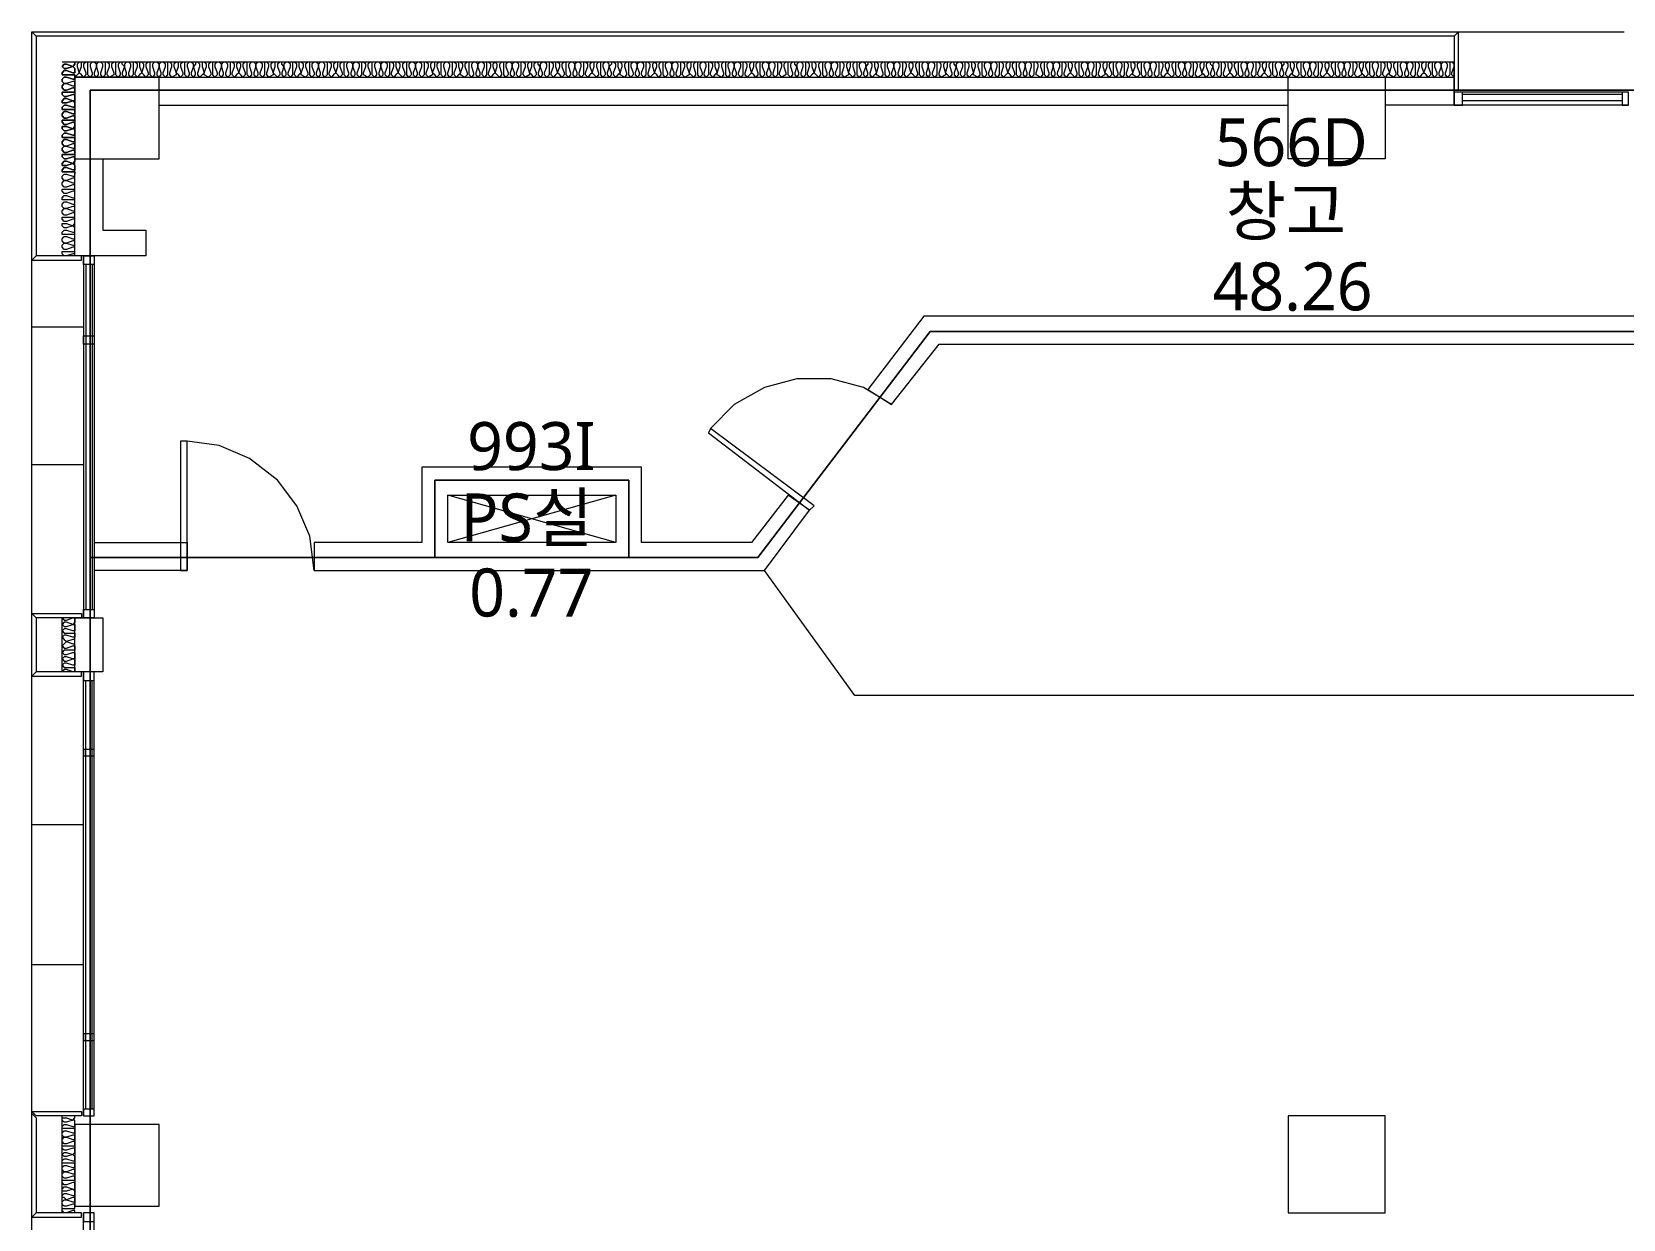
# Model space of a CAD drawing. Header units: millimetres. Extents: x -4048 to 127016, y -1911 to 106724.
# Drawn here: x 62027 to 73513, y 79595 to 88164 of the extents above; entities that cross this region are included whole.
import ezdxf

# ---------------------------------------------------------------- set-up
doc = ezdxf.new("R2010")
doc.units = ezdxf.units.MM
doc.layers.add('PDF_문자', color=7, linetype='Continuous')
doc.layers.add('PDF_형상', color=7, linetype='Continuous')
doc.styles.add('PDF 맑은 고딕', font='malgun.ttf')

msp = doc.modelspace()

# ---------------------------------------------------------------- linework, layer by layer
at = {"layer": 'PDF_형상', "lineweight": 5}
for points in [[(62058, 86547), (62027, 86516), (62385, 86516), (62385, 86547), (62058, 86547), (62027, 86516), (62027, 88164), (62058, 88133)], [(72323, 88164), (72292, 88133), (62058, 88133), (62027, 88164)], [(72292, 87744), (72323, 87744), (72323, 88164), (72292, 88133)], [(62494, 87915), (62478, 87869), (62478, 87853), (62494, 87838), (62509, 87853), (62509, 87869)], [(62696, 87915), (62680, 87869), (62680, 87853), (62696, 87838), (62711, 87853), (62711, 87869)], [(62945, 87915), (62929, 87869), (62929, 87853), (62945, 87838), (62960, 87853), (62960, 87869)], [(63193, 87915), (63178, 87869), (63178, 87853), (63193, 87838), (63209, 87853), (63209, 87869)], [(63396, 87915), (63380, 87869), (63380, 87853), (63396, 87838), (63411, 87853), (63411, 87869)], [(63644, 87915), (63629, 87869), (63629, 87853), (63644, 87838), (63660, 87853), (63660, 87869)], [(63847, 87915), (63831, 87869), (63831, 87853), (63847, 87838), (63862, 87853), (63862, 87869)], [(64095, 87915), (64080, 87869), (64080, 87853), (64095, 87838), (64111, 87853), (64111, 87869)], [(64344, 87915), (64329, 87869), (64329, 87853), (64344, 87838), (64360, 87853), (64360, 87869)], [(64546, 87915), (64531, 87869), (64531, 87853), (64546, 87838), (64562, 87853), (64562, 87869)], [(64795, 87915), (64780, 87869), (64780, 87853), (64795, 87838), (64811, 87853), (64811, 87869)], [(65246, 87915), (65231, 87869), (65231, 87853), (65246, 87838), (65262, 87853), (65262, 87869)], [(65495, 87915), (65480, 87869), (65480, 87853), (65495, 87838), (65511, 87853), (65511, 87869)], [(65697, 87915), (65682, 87869), (65682, 87853), (65697, 87838), (65713, 87853), (65713, 87869)], [(65946, 87915), (65931, 87869), (65931, 87853), (65946, 87838), (65962, 87853), (65962, 87869)], [(66195, 87915), (66180, 87869), (66180, 87853), (66195, 87838), (66211, 87853), (66211, 87869)], [(66397, 87915), (66382, 87869), (66382, 87853), (66397, 87838), (66413, 87853), (66413, 87869)], [(66646, 87915), (66631, 87869), (66631, 87853), (66646, 87838), (66662, 87853), (66662, 87869)], [(67097, 87915), (67082, 87869), (67082, 87853), (67097, 87838), (67113, 87853), (67113, 87869)], [(67346, 87915), (67330, 87869), (67330, 87853), (67346, 87838), (67362, 87853), (67362, 87869)], [(67548, 87915), (67533, 87869), (67533, 87853), (67548, 87838), (67564, 87853), (67564, 87869)], [(67797, 87915), (67781, 87869), (67781, 87853), (67797, 87838), (67813, 87853), (67813, 87869)], [(68046, 87915), (68030, 87869), (68030, 87853), (68046, 87838), (68061, 87853), (68061, 87869)], [(68248, 87915), (68232, 87869), (68232, 87853), (68248, 87838), (68264, 87853), (68264, 87869)], [(68497, 87915), (68481, 87869), (68481, 87853), (68497, 87838), (68512, 87853), (68512, 87869)], [(68699, 87915), (68684, 87869), (68684, 87853), (68699, 87838), (68715, 87853), (68715, 87869)], [(68948, 87915), (68932, 87869), (68932, 87853), (68948, 87838), (68963, 87853), (68963, 87869)], [(69197, 87915), (69181, 87869), (69181, 87853), (69197, 87838), (69212, 87853), (69212, 87869)], [(69399, 87915), (69383, 87869), (69383, 87853), (69399, 87838), (69414, 87853), (69414, 87869)], [(69648, 87915), (69632, 87869), (69632, 87853), (69648, 87838), (69663, 87853), (69663, 87869)], [(70099, 87915), (70083, 87869), (70083, 87853), (70099, 87838), (70114, 87853), (70114, 87869)], [(70348, 87915), (70332, 87869), (70332, 87853), (70348, 87838), (70363, 87853), (70363, 87869)], [(70550, 87915), (70534, 87869), (70534, 87853), (70550, 87838), (70565, 87853), (70565, 87869)], [(70799, 87915), (70783, 87869), (70783, 87853), (70799, 87838), (70814, 87853), (70814, 87869)], [(71048, 87915), (71032, 87869), (71032, 87853), (71048, 87838), (71063, 87853), (71063, 87869)], [(71250, 87915), (71234, 87869), (71234, 87853), (71250, 87838), (71265, 87853), (71265, 87869)], [(71499, 87915), (71483, 87869), (71483, 87853), (71499, 87838), (71514, 87853), (71514, 87869)], [(71950, 87915), (71934, 87869), (71934, 87853), (71950, 87838), (71965, 87853), (71965, 87869)], [(72198, 87915), (72183, 87869), (72183, 87853), (72198, 87838), (72214, 87853), (72214, 87869)], [(62276, 87791), (62322, 87775), (62338, 87775), (62338, 87791), (62338, 87806), (62322, 87806)], [(62276, 87791), (62322, 87775), (62338, 87775), (62338, 87791), (62338, 87806), (62322, 87806)], [(62945, 87838), (62338, 87838), (62338, 87247), (62945, 87247)], [(71794, 87838), (71794, 87247), (71094, 87247), (71094, 87838)], [(62447, 84369), (64935, 84369), (64935, 84929), (66335, 84929), (66335, 84369), (67268, 84369), (68512, 86002), (74874, 86002), (76133, 84369), (77066, 84369), (77066, 84929), (78466, 84929), (78466, 84369), (80955, 84369), (80955, 87744), (62447, 87744)], [(72354, 87729), (72292, 87729), (72292, 87635), (72354, 87635)], [(73552, 87729), (73505, 87729), (73505, 87635), (73552, 87635)], [(62276, 87340), (62322, 87324), (62338, 87324), (62338, 87340), (62338, 87355), (62322, 87355)], [(62276, 87340), (62322, 87324), (62338, 87324), (62338, 87340), (62338, 87355), (62322, 87355)], [(62276, 87091), (62322, 87075), (62338, 87075), (62338, 87091), (62338, 87107), (62322, 87107)], [(62276, 86889), (62322, 86873), (62338, 86873), (62338, 86889), (62338, 86904), (62322, 86904)], [(62276, 86640), (62322, 86624), (62338, 86624), (62338, 86640), (62338, 86656), (62322, 86656)], [(62478, 86547), (62478, 86484), (62400, 86484), (62400, 86547)], [(62478, 85971), (62478, 85909), (62400, 85909), (62400, 85971)], [(67268, 84369), (66335, 84369), (64935, 84369), (62447, 84369), (62447, 67479), (67502, 67479), (67502, 64711), (69897, 64711), (69897, 67479), (73505, 67479), (73505, 64711), (75900, 64711), (75900, 67479), (80955, 67479), (80955, 84369), (78466, 84369), (77066, 84369), (76133, 84369), (74874, 86002), (68512, 86002)], [(67641, 84711), (67673, 84743), (66926, 85302), (66911, 85271)], [(63100, 84276), (63147, 84276), (63147, 85209), (63100, 85209)], [(67486, 84820), (67222, 84478), (66428, 84478), (66428, 85023), (64842, 85023), (64842, 84478), (64064, 84478), (64064, 84276), (67315, 84276), (67641, 84711)], [(64935, 84369), (66335, 84369), (66335, 84929), (64935, 84929)], [(66242, 84820), (66242, 84478), (65029, 84478), (65029, 84820)], [(62058, 83934), (62027, 83965), (62385, 83965), (62385, 83934)], [(62058, 83545), (62027, 83514), (62027, 83965), (62058, 83934)], [(62058, 83934), (62027, 83965), (62385, 83965), (62385, 83934)], [(62058, 83545), (62027, 83514), (62027, 83965), (62058, 83934)], [(62058, 83934), (62027, 83965), (62385, 83965), (62385, 83934)], [(62478, 83996), (62478, 83934), (62400, 83934), (62400, 83996)], [(62276, 83918), (62322, 83934), (62338, 83934), (62338, 83918), (62338, 83903), (62322, 83887), (62276, 83903), (62260, 83903), (62245, 83887), (62260, 83872), (62276, 83872), (62322, 83887), (62338, 83887), (62338, 83872), (62338, 83856), (62338, 83841), (62322, 83841), (62276, 83856), (62260, 83856), (62245, 83841), (62260, 83825), (62276, 83825), (62322, 83825), (62338, 83825), (62338, 83809), (62338, 83794), (62322, 83794), (62276, 83809), (62260, 83809), (62245, 83794), (62260, 83778), (62276, 83763), (62260, 83747), (62245, 83732), (62260, 83716), (62276, 83716), (62322, 83732), (62338, 83732), (62338, 83716), (62338, 83701), (62322, 83701), (62276, 83701), (62260, 83701), (62245, 83685), (62260, 83669), (62276, 83669), (62322, 83685), (62338, 83685), (62338, 83669), (62338, 83654), (62338, 83638), (62322, 83638), (62276, 83654), (62260, 83654), (62245, 83638), (62260, 83623), (62276, 83623), (62322, 83638), (62338, 83638), (62338, 83623), (62338, 83607), (62338, 83592), (62322, 83592), (62276, 83607), (62260, 83607), (62245, 83592), (62260, 83576), (62276, 83576), (62322, 83576), (62338, 83576), (62338, 83561), (62338, 83545), (62322, 83545), (62276, 83561), (62260, 83561), (62245, 83545), (62245, 83934), (62260, 83918)], [(62338, 83545), (62338, 83934), (62540, 83934), (62540, 83545)], [(62276, 83763), (62322, 83747), (62338, 83747), (62338, 83763), (62338, 83778), (62322, 83778)], [(62058, 83545), (62027, 83514), (62385, 83514), (62385, 83545)], [(62058, 83545), (62027, 83514), (62385, 83514), (62385, 83545)], [(62478, 83483), (62478, 83545), (62400, 83545), (62400, 83483)], [(62478, 82938), (62478, 82985), (62400, 82985), (62400, 82938)], [(62478, 80885), (62478, 80932), (62400, 80932), (62400, 80885)], [(62058, 80341), (62027, 80372), (62385, 80372), (62385, 80341)], [(62058, 80341), (62027, 80372), (62385, 80372), (62385, 80341)], [(62058, 79641), (62027, 79610), (62027, 80357), (62058, 80326)], [(62058, 79641), (62027, 79610), (62027, 80357), (62058, 80326)], [(62478, 80341), (62478, 80388), (62400, 80388), (62400, 80341)], [(71794, 80341), (71094, 80341), (71094, 79641), (71794, 79641)], [(62276, 80186), (62322, 80170), (62338, 80170), (62338, 80186), (62338, 80201), (62322, 80201)], [(62945, 80279), (62338, 80279), (62338, 79688), (62945, 79688)], [(62276, 79937), (62322, 79921), (62338, 79921), (62338, 79937), (62338, 79952), (62322, 79952)], [(62276, 79735), (62322, 79719), (62338, 79719), (62338, 79735), (62338, 79750), (62322, 79750)], [(62058, 79641), (62027, 79610), (62385, 79610), (62385, 79641)], [(62058, 79641), (62027, 79610), (62385, 79610), (62385, 79641)], [(62478, 79579), (62478, 79641), (62400, 79641), (62400, 79579)]]:
    msp.add_lwpolyline(points, close=True, dxfattribs=at)
for points in [[(72323, 88164), (73520, 88164)], [(73552, 87635), (72292, 87635), (72292, 87946), (62245, 87946)], [(62338, 86547), (62338, 86562), (62322, 86562), (62276, 86547), (62260, 86547), (62245, 86562), (62245, 86578), (62260, 86578), (62276, 86578), (62322, 86578), (62338, 86578), (62338, 86593), (62338, 86609), (62322, 86609), (62276, 86593), (62260, 86593), (62245, 86609), (62245, 86624), (62260, 86640), (62276, 86640), (62260, 86640), (62245, 86656), (62245, 86671), (62260, 86687), (62276, 86687), (62322, 86671), (62338, 86671), (62338, 86687), (62338, 86702), (62322, 86702), (62276, 86702), (62260, 86702), (62245, 86702), (62245, 86718), (62260, 86733), (62276, 86733), (62322, 86718), (62338, 86718), (62338, 86733), (62338, 86749), (62322, 86764), (62276, 86749), (62260, 86749), (62245, 86764), (62245, 86780), (62260, 86780), (62276, 86780), (62322, 86764), (62338, 86780), (62338, 86796), (62338, 86811), (62322, 86811), (62276, 86796), (62260, 86796), (62245, 86811), (62245, 86827), (62260, 86827), (62276, 86827), (62322, 86827), (62338, 86827), (62338, 86842), (62338, 86858), (62322, 86858), (62276, 86842), (62260, 86842), (62245, 86858), (62245, 86873), (62260, 86889), (62276, 86889), (62260, 86889), (62245, 86904), (62245, 86920), (62260, 86936), (62276, 86936), (62322, 86920), (62338, 86920), (62338, 86936), (62338, 86951), (62322, 86951), (62276, 86951), (62260, 86951), (62245, 86951), (62245, 86967), (62260, 86982), (62276, 86982), (62322, 86967), (62338, 86967), (62338, 86998), (62338, 87013), (62322, 87013), (62276, 86998), (62260, 86998), (62245, 87013), (62245, 87029), (62260, 87029), (62276, 87029), (62322, 87029), (62338, 87029), (62338, 87044), (62338, 87060), (62322, 87060), (62276, 87044), (62260, 87044), (62245, 87060), (62245, 87075), (62260, 87091), (62276, 87091), (62260, 87091), (62245, 87107), (62245, 87122), (62260, 87138), (62276, 87138), (62322, 87122), (62338, 87122), (62338, 87138), (62338, 87153), (62322, 87153), (62276, 87153), (62260, 87153), (62245, 87153), (62245, 87169), (62260, 87184), (62276, 87184), (62322, 87169), (62338, 87169), (62338, 87184), (62338, 87200), (62322, 87215), (62276, 87200), (62260, 87200), (62245, 87200), (62245, 87215), (62260, 87231), (62276, 87231), (62322, 87215), (62338, 87231), (62338, 87247), (62338, 87262), (62322, 87262), (62276, 87247), (62260, 87247), (62245, 87262), (62245, 87278), (62260, 87278), (62276, 87278), (62322, 87278), (62338, 87278), (62338, 87293), (62338, 87309), (62322, 87309), (62276, 87293), (62260, 87293), (62245, 87309), (62245, 87324), (62260, 87340), (62276, 87340), (62260, 87340), (62245, 87355), (62245, 87371), (62260, 87387), (62276, 87387), (62322, 87371), (62338, 87371), (62338, 87387), (62338, 87402), (62322, 87402), (62276, 87402), (62260, 87402), (62245, 87402), (62245, 87418), (62260, 87433), (62276, 87433), (62322, 87418), (62338, 87418), (62338, 87433), (62338, 87464), (62322, 87464), (62276, 87449), (62260, 87449), (62245, 87464), (62245, 87480), (62260, 87480), (62276, 87480), (62322, 87464), (62338, 87480), (62338, 87495), (62338, 87511), (62322, 87511), (62276, 87495), (62260, 87495), (62245, 87511), (62245, 87527), (62260, 87527), (62276, 87527), (62322, 87527), (62338, 87527), (62338, 87542), (62338, 87558), (62322, 87558), (62276, 87542), (62260, 87542), (62245, 87558), (62245, 87573), (62260, 87589), (62276, 87589), (62322, 87573), (62338, 87573), (62338, 87589), (62338, 87604), (62322, 87604), (62276, 87604), (62260, 87604), (62245, 87604), (62245, 87620), (62260, 87635), (62276, 87635), (62322, 87620), (62338, 87620), (62338, 87635), (62338, 87651), (62322, 87666), (62276, 87651), (62260, 87651), (62245, 87651), (62245, 87666), (62260, 87682), (62276, 87682), (62322, 87666), (62338, 87666), (62338, 87698), (62338, 87713), (62322, 87713), (62276, 87698), (62260, 87698), (62245, 87713), (62245, 87729), (62260, 87729), (62276, 87729), (62322, 87729), (62338, 87729), (62338, 87744), (62338, 87760), (62322, 87760), (62276, 87744), (62260, 87744), (62245, 87760), (62245, 87775), (62260, 87791), (62276, 87791), (62260, 87791), (62245, 87806), (62245, 87822), (62260, 87838), (62276, 87838), (62322, 87822), (62338, 87822), (62338, 87838), (62338, 87853), (62322, 87853), (62276, 87853), (62260, 87853), (62245, 87853), (62245, 87869), (62260, 87884), (62276, 87884), (62322, 87869), (62338, 87869), (62338, 87884), (62338, 87900), (62322, 87915), (62276, 87900), (62260, 87900), (62245, 87915), (62260, 87931), (62276, 87931), (62322, 87915), (62338, 87931), (62338, 87946), (62338, 87931), (62322, 87915), (62276, 87931), (62260, 87931), (62245, 87915), (62260, 87900), (62276, 87900), (62322, 87915), (62338, 87900), (62338, 87884), (62338, 87869), (62322, 87869), (62276, 87884), (62260, 87884), (62245, 87869), (62245, 87853), (62260, 87853), (62276, 87853), (62322, 87853), (62338, 87853), (62338, 87838), (62338, 87822), (62322, 87822), (62276, 87838), (62260, 87838), (62245, 87822), (62245, 87806), (62260, 87791), (62276, 87791), (62260, 87791), (62245, 87775), (62245, 87760), (62260, 87744), (62276, 87744), (62322, 87760), (62338, 87760), (62338, 87744), (62338, 87729), (62322, 87729), (62276, 87729), (62260, 87729), (62245, 87729), (62245, 87713), (62260, 87698), (62276, 87698), (62322, 87713), (62338, 87713), (62338, 87698), (62338, 87666), (62322, 87666), (62276, 87682), (62260, 87682), (62245, 87666), (62245, 87651), (62260, 87651), (62276, 87651), (62322, 87666), (62338, 87651), (62338, 87635), (62338, 87620), (62322, 87620), (62276, 87635), (62260, 87635), (62245, 87620), (62245, 87604), (62260, 87604), (62276, 87604), (62322, 87604), (62338, 87604), (62338, 87589), (62338, 87573), (62322, 87573), (62276, 87589), (62260, 87589), (62245, 87573), (62245, 87558), (62260, 87542), (62276, 87542), (62322, 87558), (62338, 87558), (62338, 87542), (62338, 87527), (62322, 87527), (62276, 87527), (62260, 87527), (62245, 87527), (62245, 87511), (62260, 87495), (62276, 87495), (62322, 87511), (62338, 87511), (62338, 87495), (62338, 87480), (62322, 87464), (62276, 87480), (62260, 87480), (62245, 87480), (62245, 87464), (62260, 87449), (62276, 87449), (62322, 87464), (62338, 87464), (62338, 87433), (62338, 87418), (62322, 87418), (62276, 87433), (62260, 87433), (62245, 87418), (62245, 87402), (62260, 87402), (62276, 87402), (62322, 87402), (62338, 87402), (62338, 87387), (62338, 87371), (62322, 87371), (62276, 87387), (62260, 87387), (62245, 87371), (62245, 87355), (62260, 87340), (62276, 87340), (62260, 87340), (62245, 87324), (62245, 87309), (62260, 87293), (62276, 87293), (62322, 87309), (62338, 87309), (62338, 87293), (62338, 87278), (62322, 87278), (62276, 87278), (62260, 87278), (62245, 87278), (62245, 87262), (62260, 87247), (62276, 87247), (62322, 87262), (62338, 87262), (62338, 87247), (62338, 87231), (62322, 87215), (62276, 87231), (62260, 87231), (62245, 87215), (62245, 87200), (62260, 87200), (62276, 87200), (62322, 87215), (62338, 87200), (62338, 87184), (62338, 87169), (62322, 87169), (62276, 87184), (62260, 87184), (62245, 87169), (62245, 87153), (62260, 87153), (62276, 87153), (62322, 87153), (62338, 87153), (62338, 87138)], [(72292, 87838), (72276, 87853), (72276, 87869), (72292, 87915), (72292, 87931), (72276, 87946), (72261, 87946), (72261, 87931), (72261, 87915), (72261, 87869), (72261, 87853), (72245, 87838), (72230, 87853), (72230, 87869), (72245, 87915), (72245, 87931), (72230, 87946), (72214, 87946), (72198, 87931), (72198, 87915), (72198, 87931), (72183, 87946), (72167, 87946), (72152, 87931), (72152, 87915), (72167, 87869), (72167, 87853), (72152, 87838), (72136, 87853), (72136, 87869), (72136, 87915), (72136, 87931), (72136, 87946), (72121, 87946), (72105, 87931), (72105, 87915), (72121, 87869), (72121, 87853), (72105, 87838), (72090, 87853), (72074, 87869), (72090, 87915), (72090, 87931), (72090, 87946), (72074, 87946), (72058, 87931), (72058, 87915), (72074, 87869), (72058, 87853), (72043, 87838), (72027, 87853), (72027, 87869), (72043, 87915), (72043, 87931), (72027, 87946), (72012, 87946), (72012, 87931), (72012, 87915), (72012, 87869), (72012, 87853), (71996, 87838), (71981, 87853), (71981, 87869), (71996, 87915), (71996, 87931), (71981, 87946), (71965, 87946), (71950, 87931), (71950, 87915), (71950, 87931), (71934, 87946), (71918, 87946), (71903, 87931), (71903, 87915), (71918, 87869), (71918, 87853), (71903, 87838), (71887, 87853), (71887, 87869), (71887, 87915), (71887, 87931), (71887, 87946), (71872, 87946), (71856, 87931), (71856, 87915), (71872, 87869), (71872, 87853), (71856, 87838), (71825, 87853), (71825, 87869), (71841, 87915), (71841, 87931), (71825, 87946), (71810, 87946), (71810, 87931), (71810, 87915), (71825, 87869), (71810, 87853), (71794, 87838), (71779, 87853), (71779, 87869), (71794, 87915), (71794, 87931), (71779, 87946), (71763, 87946), (71763, 87931), (71763, 87915), (71763, 87869), (71763, 87853), (71747, 87838), (71732, 87853), (71732, 87869), (71747, 87915), (71747, 87931), (71732, 87946), (71716, 87946), (71701, 87931), (71701, 87915), (71716, 87869), (71716, 87853), (71701, 87838), (71685, 87853), (71685, 87869), (71685, 87915), (71685, 87931), (71685, 87946), (71670, 87946), (71654, 87931), (71654, 87915), (71670, 87869), (71670, 87853), (71654, 87838), (71639, 87853), (71623, 87869), (71639, 87915), (71639, 87931), (71639, 87946), (71623, 87946), (71607, 87931), (71607, 87915), (71623, 87869), (71623, 87853), (71592, 87838), (71576, 87853), (71576, 87869), (71592, 87915), (71592, 87931), (71576, 87946), (71561, 87946), (71561, 87931), (71561, 87915), (71561, 87869), (71561, 87853), (71545, 87838), (71530, 87853), (71530, 87869), (71545, 87915), (71545, 87931), (71530, 87946), (71514, 87946), (71499, 87931), (71499, 87915), (71499, 87931), (71483, 87946), (71467, 87946), (71452, 87931), (71452, 87915), (71467, 87869), (71467, 87853), (71452, 87838), (71436, 87853), (71436, 87869), (71436, 87915), (71436, 87931), (71436, 87946), (71421, 87946), (71405, 87931), (71405, 87915), (71421, 87869), (71421, 87853), (71405, 87838), (71390, 87853), (71374, 87869), (71390, 87915), (71390, 87931), (71374, 87946), (71359, 87931), (71359, 87915), (71374, 87869), (71359, 87853), (71343, 87838), (71327, 87853), (71327, 87869), (71343, 87915), (71343, 87931), (71327, 87946), (71312, 87946), (71312, 87931), (71312, 87915), (71312, 87869), (71312, 87853), (71296, 87838), (71281, 87853), (71281, 87869), (71296, 87915), (71296, 87931), (71281, 87946), (71265, 87946), (71250, 87931), (71250, 87915), (71250, 87931), (71234, 87946), (71219, 87946), (71203, 87931), (71203, 87915), (71219, 87869), (71219, 87853), (71203, 87838), (71188, 87853), (71188, 87869), (71188, 87915), (71188, 87931), (71188, 87946), (71172, 87946), (71156, 87931), (71156, 87915), (71172, 87869), (71172, 87853), (71156, 87838), (71125, 87853), (71125, 87869), (71141, 87915), (71141, 87931), (71125, 87946), (71110, 87946), (71110, 87931), (71110, 87915), (71125, 87869), (71110, 87853), (71094, 87838), (71079, 87853), (71079, 87869), (71094, 87915), (71094, 87931), (71079, 87946), (71063, 87946), (71063, 87931), (71048, 87915), (71048, 87931), (71032, 87946), (71016, 87946), (71001, 87931), (71001, 87915), (71016, 87869), (71016, 87853), (71001, 87838), (70985, 87853), (70985, 87869), (70985, 87915), (70985, 87931), (70985, 87946), (70970, 87946), (70954, 87931), (70954, 87915), (70970, 87869), (70970, 87853), (70954, 87838), (70939, 87853), (70923, 87869), (70939, 87915), (70939, 87931), (70939, 87946), (70923, 87946), (70908, 87931), (70908, 87915), (70923, 87869), (70908, 87853), (70892, 87838), (70876, 87853), (70876, 87869), (70892, 87915), (70892, 87931), (70876, 87946), (70861, 87946), (70861, 87931), (70861, 87915), (70861, 87869), (70861, 87853), (70845, 87838), (70830, 87853), (70830, 87869), (70845, 87915), (70845, 87931), (70830, 87946), (70814, 87946), (70799, 87931), (70799, 87915), (70799, 87931), (70783, 87946), (70768, 87946), (70752, 87931), (70752, 87915), (70768, 87869), (70768, 87853), (70752, 87838), (70736, 87853), (70736, 87869), (70736, 87915), (70736, 87931), (70736, 87946), (70721, 87946), (70705, 87931), (70705, 87915), (70721, 87869), (70721, 87853), (70705, 87838), (70690, 87853), (70674, 87869), (70690, 87915), (70690, 87931), (70674, 87946), (70659, 87946), (70659, 87931), (70659, 87915), (70674, 87869), (70659, 87853), (70643, 87838), (70628, 87853), (70628, 87869), (70643, 87915), (70643, 87931), (70628, 87946), (70612, 87946), (70612, 87931), (70612, 87915), (70612, 87869), (70612, 87853), (70597, 87838), (70581, 87853), (70581, 87869), (70597, 87915), (70597, 87931), (70581, 87946), (70565, 87946), (70550, 87931), (70550, 87915), (70534, 87931), (70534, 87946), (70519, 87946), (70503, 87931), (70503, 87915), (70519, 87869), (70519, 87853), (70503, 87838), (70488, 87853), (70472, 87869), (70488, 87915), (70488, 87931), (70488, 87946), (70472, 87946), (70457, 87931), (70457, 87915), (70472, 87869), (70472, 87853), (70441, 87838), (70425, 87853), (70425, 87869), (70441, 87915), (70441, 87931), (70425, 87946), (70410, 87946), (70410, 87931), (70410, 87915), (70410, 87869), (70410, 87853), (70394, 87838), (70379, 87853), (70379, 87869), (70394, 87915), (70394, 87931), (70379, 87946), (70363, 87946), (70348, 87931), (70348, 87915), (70348, 87931), (70332, 87946), (70317, 87946), (70301, 87931), (70301, 87915), (70317, 87869), (70317, 87853), (70301, 87838), (70285, 87853), (70285, 87869), (70285, 87915), (70285, 87931), (70285, 87946), (70270, 87946), (70254, 87931), (70254, 87915), (70270, 87869), (70270, 87853), (70254, 87838), (70239, 87853), (70223, 87869), (70239, 87915), (70239, 87931), (70223, 87946), (70208, 87931), (70208, 87915), (70223, 87869), (70208, 87853), (70192, 87838), (70177, 87853), (70177, 87869), (70192, 87915), (70192, 87931), (70177, 87946), (70161, 87946), (70161, 87931), (70161, 87915), (70161, 87869), (70161, 87853), (70145, 87838), (70130, 87853), (70130, 87869), (70145, 87915), (70145, 87931), (70130, 87946), (70114, 87946), (70099, 87931), (70099, 87915), (70099, 87931), (70083, 87946), (70068, 87946), (70052, 87931), (70052, 87915), (70068, 87869), (70068, 87853), (70052, 87838), (70037, 87853), (70037, 87869), (70037, 87915), (70037, 87931), (70037, 87946), (70021, 87946), (70005, 87931), (70005, 87915), (70021, 87869), (70021, 87853), (70005, 87838), (69974, 87853), (69974, 87869), (69990, 87915), (69990, 87931), (69974, 87946), (69959, 87946), (69959, 87931), (69959, 87915), (69974, 87869), (69959, 87853), (69943, 87838), (69928, 87853), (69928, 87869), (69943, 87915), (69943, 87931), (69928, 87946), (69912, 87946), (69912, 87931), (69912, 87915), (69912, 87869), (69912, 87853), (69897, 87838), (69881, 87853), (69881, 87869), (69897, 87915), (69897, 87931), (69881, 87946), (69866, 87946), (69850, 87931), (69850, 87915), (69866, 87869), (69866, 87853), (69850, 87838), (69834, 87853), (69834, 87869), (69834, 87915), (69834, 87931), (69834, 87946), (69819, 87946), (69803, 87931), (69803, 87915), (69819, 87869), (69819, 87853), (69803, 87838), (69788, 87853), (69772, 87869), (69788, 87915), (69788, 87931), (69788, 87946), (69772, 87946), (69757, 87931), (69757, 87915), (69772, 87869), (69772, 87853), (69741, 87838), (69726, 87853), (69726, 87869), (69741, 87915), (69741, 87931), (69726, 87946), (69710, 87946), (69710, 87931), (69710, 87915), (69710, 87869), (69710, 87853), (69694, 87838), (69679, 87853), (69679, 87869), (69694, 87915), (69694, 87931), (69679, 87946), (69663, 87946), (69648, 87931), (69648, 87915), (69648, 87931), (69632, 87946), (69617, 87946), (69601, 87931), (69601, 87915), (69617, 87869), (69617, 87853), (69601, 87838), (69586, 87853), (69586, 87869), (69586, 87915), (69586, 87931), (69586, 87946), (69570, 87946), (69554, 87931), (69554, 87915), (69570, 87869), (69570, 87853), (69554, 87838), (69539, 87853), (69523, 87869), (69539, 87915), (69539, 87931), (69523, 87946), (69508, 87946), (69508, 87931), (69508, 87915), (69523, 87869), (69508, 87853), (69492, 87838), (69477, 87853), (69477, 87869), (69492, 87915), (69492, 87931), (69477, 87946), (69461, 87946), (69461, 87931), (69461, 87915), (69461, 87869), (69461, 87853), (69446, 87838), (69430, 87853), (69430, 87869), (69446, 87915), (69446, 87931), (69430, 87946), (69414, 87946), (69399, 87931), (69399, 87915), (69399, 87931), (69383, 87946), (69368, 87946), (69352, 87931), (69352, 87915), (69368, 87869), (69368, 87853), (69352, 87838), (69337, 87853), (69337, 87869), (69337, 87915), (69337, 87931), (69337, 87946), (69321, 87946), (69306, 87931), (69306, 87915), (69321, 87869), (69321, 87853), (69306, 87838), (69275, 87853), (69275, 87869), (69290, 87915), (69290, 87931), (69275, 87946), (69259, 87946), (69259, 87931), (69259, 87915), (69259, 87869), (69259, 87853), (69243, 87838), (69228, 87853), (69228, 87869), (69243, 87915), (69243, 87931), (69228, 87946), (69212, 87946), (69197, 87931), (69197, 87915), (69197, 87931), (69181, 87946), (69166, 87946), (69150, 87931), (69150, 87915), (69166, 87869), (69166, 87853), (69150, 87838), (69135, 87853), (69135, 87869), (69135, 87915), (69135, 87931), (69135, 87946), (69119, 87946), (69103, 87931), (69103, 87915), (69119, 87869), (69119, 87853), (69103, 87838), (69088, 87853), (69072, 87869), (69088, 87915), (69088, 87931), (69088, 87946), (69072, 87946), (69057, 87931), (69057, 87915), (69072, 87869), (69057, 87853), (69041, 87838), (69026, 87853), (69026, 87869), (69041, 87915), (69041, 87931), (69026, 87946), (69010, 87946), (69010, 87931), (69010, 87915), (69010, 87869), (69010, 87853), (68995, 87838), (68979, 87853), (68979, 87869), (68995, 87915), (68995, 87931), (68979, 87946), (68963, 87946), (68948, 87931), (68948, 87915), (68948, 87931), (68932, 87946), (68917, 87946), (68901, 87931), (68901, 87915), (68917, 87869), (68917, 87853), (68901, 87838), (68886, 87853), (68886, 87869), (68886, 87915), (68886, 87931), (68886, 87946), (68870, 87946), (68855, 87931), (68855, 87915), (68870, 87869), (68870, 87853), (68855, 87838), (68823, 87853), (68823, 87869), (68839, 87915), (68839, 87931), (68823, 87946), (68808, 87946), (68808, 87931), (68808, 87915), (68823, 87869), (68808, 87853), (68792, 87838), (68777, 87853), (68777, 87869), (68792, 87915), (68792, 87931), (68777, 87946), (68761, 87946), (68761, 87931), (68761, 87915), (68761, 87869), (68761, 87853), (68746, 87838), (68730, 87853), (68730, 87869), (68746, 87915), (68746, 87931), (68730, 87946), (68715, 87946), (68699, 87931), (68699, 87915), (68684, 87931), (68684, 87946), (68668, 87946), (68652, 87931), (68652, 87915), (68668, 87869), (68668, 87853), (68652, 87838), (68637, 87853), (68621, 87869), (68637, 87915), (68637, 87931), (68637, 87946), (68621, 87946), (68606, 87931), (68606, 87915), (68621, 87869), (68621, 87853), (68590, 87838), (68575, 87853), (68575, 87869), (68590, 87915), (68590, 87931), (68575, 87946), (68559, 87946), (68559, 87931), (68559, 87915), (68559, 87869), (68559, 87853), (68544, 87838), (68528, 87853), (68528, 87869), (68544, 87915), (68544, 87931), (68528, 87946), (68512, 87946), (68497, 87931), (68497, 87915), (68497, 87931), (68481, 87946), (68466, 87946), (68450, 87931), (68450, 87915), (68466, 87869), (68466, 87853), (68450, 87838), (68435, 87853), (68435, 87869), (68435, 87915), (68435, 87931), (68435, 87946), (68419, 87946), (68404, 87931), (68404, 87915), (68419, 87869), (68419, 87853), (68404, 87838), (68388, 87853), (68372, 87869), (68388, 87915), (68388, 87931), (68372, 87946), (68357, 87931), (68357, 87915), (68372, 87869), (68357, 87853), (68341, 87838), (68326, 87853), (68326, 87869), (68341, 87915), (68341, 87931), (68326, 87946), (68310, 87946), (68310, 87931), (68310, 87915), (68310, 87869), (68310, 87853), (68295, 87838), (68279, 87853), (68279, 87869), (68295, 87915), (68295, 87931), (68279, 87946), (68264, 87946), (68248, 87931), (68248, 87915), (68248, 87931), (68232, 87946), (68217, 87946), (68201, 87931), (68201, 87915), (68217, 87869), (68217, 87853), (68201, 87838), (68186, 87853), (68186, 87869), (68186, 87915), (68186, 87931), (68186, 87946), (68170, 87946), (68155, 87931), (68155, 87915), (68170, 87869), (68170, 87853), (68155, 87838), (68124, 87853), (68124, 87869), (68139, 87915), (68139, 87931), (68124, 87946), (68108, 87946), (68108, 87931), (68108, 87915), (68124, 87869), (68108, 87853), (68093, 87838), (68077, 87853), (68077, 87869), (68093, 87915), (68093, 87931), (68077, 87946), (68061, 87946), (68061, 87931), (68046, 87915), (68046, 87931), (68030, 87946), (68015, 87946), (67999, 87931), (67999, 87915), (68015, 87869), (68015, 87853), (67999, 87838), (67984, 87853), (67984, 87869), (67984, 87915), (67984, 87931), (67984, 87946), (67968, 87946), (67953, 87931), (67953, 87915), (67968, 87869), (67968, 87853), (67953, 87838), (67937, 87853), (67921, 87869), (67937, 87915), (67937, 87931), (67937, 87946), (67921, 87946), (67906, 87931), (67906, 87915), (67921, 87869), (67921, 87853), (67890, 87838), (67875, 87853), (67875, 87869), (67890, 87915), (67890, 87931), (67875, 87946), (67859, 87946), (67859, 87931), (67859, 87915), (67859, 87869), (67859, 87853), (67844, 87838), (67828, 87853), (67828, 87869), (67844, 87915), (67844, 87931), (67828, 87946), (67813, 87946), (67797, 87931), (67797, 87915), (67797, 87931), (67781, 87946), (67766, 87946), (67750, 87931), (67750, 87915), (67766, 87869), (67766, 87853), (67750, 87838), (67735, 87853), (67735, 87869), (67735, 87915), (67735, 87931), (67735, 87946), (67719, 87946), (67704, 87931), (67704, 87915), (67719, 87869), (67719, 87853), (67704, 87838), (67688, 87853), (67673, 87869), (67688, 87915), (67688, 87931), (67673, 87946), (67657, 87946), (67657, 87931), (67657, 87915), (67673, 87869), (67657, 87853), (67641, 87838), (67626, 87853), (67626, 87869), (67641, 87915), (67641, 87931), (67626, 87946), (67610, 87946), (67610, 87931), (67610, 87915), (67610, 87869), (67610, 87853), (67595, 87838), (67579, 87853), (67579, 87869), (67595, 87915), (67595, 87931), (67579, 87946), (67564, 87946), (67548, 87931), (67548, 87915), (67533, 87931), (67533, 87946), (67517, 87946), (67502, 87931), (67502, 87915), (67517, 87869), (67517, 87853), (67502, 87838), (67486, 87853), (67486, 87869), (67486, 87915), (67486, 87931), (67486, 87946), (67470, 87946), (67455, 87931), (67455, 87915), (67470, 87869), (67470, 87853), (67439, 87838), (67424, 87853), (67424, 87869), (67439, 87915), (67439, 87931), (67424, 87946), (67408, 87946), (67408, 87931), (67408, 87915), (67408, 87869), (67408, 87853), (67393, 87838), (67377, 87853), (67377, 87869), (67393, 87915), (67393, 87931), (67377, 87946), (67362, 87946), (67346, 87931), (67346, 87915), (67346, 87931), (67330, 87946), (67315, 87946), (67299, 87931), (67299, 87915), (67315, 87869), (67315, 87853), (67299, 87838), (67284, 87853), (67284, 87869), (67284, 87915), (67284, 87931), (67284, 87946), (67268, 87946), (67253, 87931), (67253, 87915), (67268, 87869), (67268, 87853), (67253, 87838), (67237, 87853), (67222, 87869), (67237, 87915), (67237, 87931), (67237, 87946), (67222, 87946), (67206, 87931), (67206, 87915), (67222, 87869), (67206, 87853), (67190, 87838), (67175, 87853), (67175, 87869), (67190, 87915), (67190, 87931), (67175, 87946), (67159, 87946), (67159, 87931), (67159, 87915), (67159, 87869), (67159, 87853), (67144, 87838), (67128, 87853), (67128, 87869), (67144, 87915), (67144, 87931), (67128, 87946), (67113, 87946), (67097, 87931), (67097, 87915), (67097, 87931), (67082, 87946), (67066, 87946), (67050, 87931), (67050, 87915), (67066, 87869), (67066, 87853), (67050, 87838), (67035, 87853), (67035, 87869), (67035, 87915), (67035, 87931), (67035, 87946), (67019, 87946), (67004, 87931), (67004, 87915), (67019, 87869), (67019, 87853), (67004, 87838), (66973, 87853), (66973, 87869), (66988, 87915), (66988, 87931), (66973, 87946), (66957, 87946), (66957, 87931), (66957, 87915), (66973, 87869), (66957, 87853), (66942, 87838), (66926, 87853), (66926, 87869), (66942, 87915), (66942, 87931), (66926, 87946), (66911, 87946), (66911, 87931), (66911, 87915), (66911, 87869), (66911, 87853), (66895, 87838), (66879, 87853), (66879, 87869), (66895, 87915), (66895, 87931), (66879, 87946), (66864, 87946), (66848, 87931), (66848, 87915), (66864, 87869), (66864, 87853), (66848, 87838), (66833, 87853), (66833, 87869), (66833, 87915), (66833, 87931), (66833, 87946), (66817, 87946), (66802, 87931), (66802, 87915), (66817, 87869), (66817, 87853), (66802, 87838), (66786, 87853), (66771, 87869), (66786, 87915), (66786, 87931), (66786, 87946), (66771, 87946), (66755, 87931), (66755, 87915), (66771, 87869), (66771, 87853), (66739, 87838), (66724, 87853), (66724, 87869), (66739, 87915), (66739, 87931), (66724, 87946), (66708, 87946), (66708, 87931), (66708, 87915), (66708, 87869), (66708, 87853), (66693, 87838), (66677, 87853), (66677, 87869), (66693, 87915), (66693, 87931), (66677, 87946), (66662, 87946), (66646, 87931), (66646, 87915), (66646, 87931), (66631, 87946), (66615, 87946), (66599, 87931), (66599, 87915), (66615, 87869), (66615, 87853), (66599, 87838), (66584, 87853), (66584, 87869), (66584, 87915), (66584, 87931), (66584, 87946), (66568, 87946), (66553, 87931), (66553, 87915), (66568, 87869), (66568, 87853), (66553, 87838), (66537, 87853), (66522, 87869), (66537, 87915), (66537, 87931), (66522, 87946), (66506, 87931), (66506, 87915), (66522, 87869), (66506, 87853), (66491, 87838), (66475, 87853), (66475, 87869), (66491, 87915), (66491, 87931), (66475, 87946), (66459, 87946), (66459, 87931), (66459, 87915), (66459, 87869), (66459, 87853), (66444, 87838), (66428, 87853), (66428, 87869), (66444, 87915), (66444, 87931), (66428, 87946), (66413, 87946), (66397, 87931), (66397, 87915), (66397, 87931), (66382, 87946), (66366, 87946), (66351, 87931), (66351, 87915), (66366, 87869), (66366, 87853), (66351, 87838), (66335, 87853), (66335, 87869), (66335, 87915), (66335, 87931), (66335, 87946), (66319, 87946), (66304, 87931), (66304, 87915), (66319, 87869), (66319, 87853), (66304, 87838), (66273, 87853), (66273, 87869), (66288, 87915), (66288, 87931), (66273, 87946), (66257, 87946), (66257, 87931), (66257, 87915), (66273, 87869), (66257, 87853), (66242, 87838), (66226, 87853), (66226, 87869), (66242, 87915), (66242, 87931), (66226, 87946), (66211, 87946), (66211, 87931), (66195, 87915), (66195, 87931), (66180, 87946), (66164, 87946), (66148, 87931), (66148, 87915), (66164, 87869), (66164, 87853), (66148, 87838), (66133, 87853), (66133, 87869), (66133, 87915), (66133, 87931), (66133, 87946), (66117, 87946), (66102, 87931), (66102, 87915), (66117, 87869), (66117, 87853), (66102, 87838), (66086, 87853), (66071, 87869), (66086, 87915), (66086, 87931), (66086, 87946), (66071, 87946), (66055, 87931), (66055, 87915), (66071, 87869), (66055, 87853), (66040, 87838), (66024, 87853), (66024, 87869), (66040, 87915), (66040, 87931), (66024, 87946), (66008, 87946), (66008, 87931), (66008, 87915), (66008, 87869), (66008, 87853), (65993, 87838), (65977, 87853), (65977, 87869), (65993, 87915), (65993, 87931), (65977, 87946), (65962, 87946), (65946, 87931), (65946, 87915), (65946, 87931), (65931, 87946), (65915, 87946), (65900, 87931), (65900, 87915), (65915, 87869), (65915, 87853), (65900, 87838), (65884, 87853), (65884, 87869), (65884, 87915), (65884, 87931), (65884, 87946), (65868, 87946), (65853, 87931), (65853, 87915), (65868, 87869), (65868, 87853), (65853, 87838), (65837, 87853), (65822, 87869), (65837, 87915), (65837, 87931), (65822, 87946), (65806, 87946), (65806, 87931), (65806, 87915), (65822, 87869), (65806, 87853), (65791, 87838), (65775, 87853), (65775, 87869), (65791, 87915), (65791, 87931), (65775, 87946), (65760, 87946), (65760, 87931), (65760, 87915), (65760, 87869), (65760, 87853), (65744, 87838), (65728, 87853), (65728, 87869), (65744, 87915), (65744, 87931), (65728, 87946), (65713, 87946), (65697, 87931), (65697, 87915), (65682, 87931), (65682, 87946), (65666, 87946), (65651, 87931), (65651, 87915), (65666, 87869), (65666, 87853), (65651, 87838), (65635, 87853), (65620, 87869), (65635, 87915), (65635, 87931), (65635, 87946), (65620, 87946), (65604, 87931), (65604, 87915), (65620, 87869), (65620, 87853), (65589, 87838), (65573, 87853), (65573, 87869), (65589, 87915), (65589, 87931), (65573, 87946), (65557, 87946), (65557, 87931), (65557, 87915), (65557, 87869), (65557, 87853), (65542, 87838), (65526, 87853), (65526, 87869), (65542, 87915), (65542, 87931), (65526, 87946), (65511, 87946), (65495, 87931), (65495, 87915), (65495, 87931), (65480, 87946), (65464, 87946), (65449, 87931), (65449, 87915), (65464, 87869), (65464, 87853), (65449, 87838), (65433, 87853), (65433, 87869), (65433, 87915), (65433, 87931), (65433, 87946), (65417, 87946), (65402, 87931), (65402, 87915), (65417, 87869), (65417, 87853), (65402, 87838), (65386, 87853), (65371, 87869), (65386, 87915), (65386, 87931), (65371, 87946), (65355, 87931), (65355, 87915), (65371, 87869), (65355, 87853), (65340, 87838), (65324, 87853), (65324, 87869), (65340, 87915), (65340, 87931), (65324, 87946), (65309, 87946), (65309, 87931), (65309, 87915), (65309, 87869), (65309, 87853), (65293, 87838), (65277, 87853), (65277, 87869), (65293, 87915), (65293, 87931), (65277, 87946), (65262, 87946), (65246, 87931), (65246, 87915), (65246, 87931), (65231, 87946), (65215, 87946), (65200, 87931), (65200, 87915), (65215, 87869), (65215, 87853), (65200, 87838), (65184, 87853), (65184, 87869), (65184, 87915), (65184, 87931), (65184, 87946), (65169, 87946), (65153, 87931), (65153, 87915), (65169, 87869), (65169, 87853), (65153, 87838), (65122, 87853), (65122, 87869), (65137, 87915), (65137, 87931), (65122, 87946), (65106, 87946), (65106, 87931), (65106, 87915), (65122, 87869), (65106, 87853), (65091, 87838), (65075, 87853), (65075, 87869), (65091, 87915), (65091, 87931), (65075, 87946), (65060, 87946), (65060, 87931), (65060, 87915), (65060, 87869), (65060, 87853), (65044, 87838), (65029, 87853), (65029, 87869), (65044, 87915), (65044, 87931), (65029, 87946), (65013, 87946), (64998, 87931), (64998, 87915), (65013, 87869), (65013, 87853), (64998, 87838), (64982, 87853), (64982, 87869), (64982, 87915), (64982, 87931), (64982, 87946), (64966, 87946), (64951, 87931), (64951, 87915), (64966, 87869), (64966, 87853), (64951, 87838), (64935, 87853), (64920, 87869), (64935, 87915), (64935, 87931), (64935, 87946), (64920, 87946), (64904, 87931), (64904, 87915), (64920, 87869), (64920, 87853), (64889, 87838), (64873, 87853), (64873, 87869), (64889, 87915), (64889, 87931), (64873, 87946), (64858, 87946), (64858, 87931), (64858, 87915), (64858, 87869), (64858, 87853), (64842, 87838), (64826, 87853), (64826, 87869), (64842, 87915), (64842, 87931), (64826, 87946), (64811, 87946), (64795, 87931), (64795, 87915), (64795, 87931), (64780, 87946), (64764, 87946), (64749, 87931), (64749, 87915), (64764, 87869), (64764, 87853), (64749, 87838), (64733, 87853), (64733, 87869), (64733, 87915), (64733, 87931), (64733, 87946), (64718, 87946), (64702, 87931), (64702, 87915), (64718, 87869), (64718, 87853), (64702, 87838), (64686, 87853), (64671, 87869), (64686, 87915), (64686, 87931), (64671, 87946), (64655, 87946), (64655, 87931), (64655, 87915), (64671, 87869), (64655, 87853), (64640, 87838), (64624, 87853), (64624, 87869), (64640, 87915), (64640, 87931), (64624, 87946), (64609, 87946), (64609, 87931), (64609, 87915), (64609, 87869), (64609, 87853), (64593, 87838), (64578, 87853), (64578, 87869), (64593, 87915), (64593, 87931), (64578, 87946), (64562, 87946), (64546, 87931), (64546, 87915), (64546, 87931), (64531, 87946), (64515, 87946), (64500, 87931), (64500, 87915), (64515, 87869), (64515, 87853), (64500, 87838), (64484, 87853), (64484, 87869), (64484, 87915), (64484, 87931), (64484, 87946), (64469, 87946), (64453, 87931), (64453, 87915), (64469, 87869), (64469, 87853), (64453, 87838), (64422, 87853), (64422, 87869), (64438, 87915), (64438, 87931), (64422, 87946), (64407, 87946), (64407, 87931), (64407, 87915), (64407, 87869), (64407, 87853), (64391, 87838), (64375, 87853), (64375, 87869), (64391, 87915), (64391, 87931), (64375, 87946), (64360, 87946), (64344, 87931), (64344, 87915), (64344, 87931), (64329, 87946), (64313, 87946), (64298, 87931), (64298, 87915), (64313, 87869), (64313, 87853), (64298, 87838), (64282, 87853), (64282, 87869), (64282, 87915), (64282, 87931), (64282, 87946), (64267, 87946), (64251, 87931), (64251, 87915), (64267, 87869), (64267, 87853), (64251, 87838), (64235, 87853), (64220, 87869), (64235, 87915), (64235, 87931), (64235, 87946), (64220, 87946), (64204, 87931), (64204, 87915), (64220, 87869), (64204, 87853), (64189, 87838), (64173, 87853), (64173, 87869), (64189, 87915), (64189, 87931), (64173, 87946), (64158, 87946), (64158, 87931), (64158, 87915), (64158, 87869), (64158, 87853), (64142, 87838), (64127, 87853), (64127, 87869), (64142, 87915), (64142, 87931), (64127, 87946), (64111, 87946), (64095, 87931), (64095, 87915), (64095, 87931), (64080, 87946), (64064, 87946), (64049, 87931), (64049, 87915), (64064, 87869), (64064, 87853), (64049, 87838), (64033, 87853), (64033, 87869), (64033, 87915), (64033, 87931), (64033, 87946), (64018, 87946), (64002, 87931), (64002, 87915), (64018, 87869), (64018, 87853), (64002, 87838), (63971, 87853), (63971, 87869), (63987, 87915), (63987, 87931), (63971, 87946), (63955, 87946), (63955, 87931), (63955, 87915), (63971, 87869), (63955, 87853), (63940, 87838), (63924, 87853), (63924, 87869), (63940, 87915), (63940, 87931), (63924, 87946), (63909, 87946), (63909, 87931), (63909, 87915), (63909, 87869), (63909, 87853), (63893, 87838), (63878, 87853), (63878, 87869), (63893, 87915), (63893, 87931), (63878, 87946), (63862, 87946), (63847, 87931), (63847, 87915), (63831, 87931), (63831, 87946), (63816, 87946), (63800, 87931), (63800, 87915), (63816, 87869), (63816, 87853), (63800, 87838), (63784, 87853), (63769, 87869), (63784, 87915), (63784, 87931), (63784, 87946), (63769, 87946), (63753, 87931), (63753, 87915), (63769, 87869), (63769, 87853), (63738, 87838), (63722, 87853), (63722, 87869), (63738, 87915), (63738, 87931), (63722, 87946), (63707, 87946), (63707, 87931), (63707, 87915), (63707, 87869), (63707, 87853), (63691, 87838), (63676, 87853), (63676, 87869), (63691, 87915), (63691, 87931), (63676, 87946), (63660, 87946), (63644, 87931), (63644, 87915), (63644, 87931), (63629, 87946), (63613, 87946), (63598, 87931), (63598, 87915), (63613, 87869), (63613, 87853), (63598, 87838), (63582, 87853), (63582, 87869), (63582, 87915), (63582, 87931), (63582, 87946), (63567, 87946), (63551, 87931), (63551, 87915), (63567, 87869), (63567, 87853), (63551, 87838), (63536, 87853), (63520, 87869), (63536, 87915), (63536, 87931), (63520, 87946), (63504, 87931), (63504, 87915), (63520, 87869), (63504, 87853), (63489, 87838), (63473, 87853), (63473, 87869), (63489, 87915), (63489, 87931), (63473, 87946), (63458, 87946), (63458, 87931), (63458, 87915), (63458, 87869), (63458, 87853), (63442, 87838), (63427, 87853), (63427, 87869), (63442, 87915), (63442, 87931), (63427, 87946), (63411, 87946), (63396, 87931), (63396, 87915), (63396, 87931), (63380, 87946), (63364, 87946), (63349, 87931), (63349, 87915), (63364, 87869), (63364, 87853), (63349, 87838), (63333, 87853), (63333, 87869), (63333, 87915), (63333, 87931), (63333, 87946), (63318, 87946), (63302, 87931), (63302, 87915), (63318, 87869), (63318, 87853), (63302, 87838), (63271, 87853), (63271, 87869), (63287, 87915), (63287, 87931), (63271, 87946), (63256, 87946), (63256, 87931), (63256, 87915), (63271, 87869), (63256, 87853), (63240, 87838), (63225, 87853), (63225, 87869), (63240, 87915), (63240, 87931), (63225, 87946), (63209, 87946), (63209, 87931), (63193, 87915), (63193, 87931), (63178, 87946), (63162, 87946), (63147, 87931), (63147, 87915), (63162, 87869), (63162, 87853), (63147, 87838), (63131, 87853), (63131, 87869), (63131, 87915), (63131, 87931), (63131, 87946), (63116, 87946), (63100, 87931), (63100, 87915), (63116, 87869), (63116, 87853), (63100, 87838), (63085, 87853), (63069, 87869), (63085, 87915), (63085, 87931), (63085, 87946), (63069, 87946), (63053, 87931), (63053, 87915), (63069, 87869), (63069, 87853), (63038, 87838), (63022, 87853), (63022, 87869), (63038, 87915), (63038, 87931), (63022, 87946), (63007, 87946), (63007, 87931), (63007, 87915), (63007, 87869), (63007, 87853), (62991, 87838), (62976, 87853), (62976, 87869), (62991, 87915), (62991, 87931), (62976, 87946), (62960, 87946), (62945, 87931), (62945, 87915), (62945, 87931), (62929, 87946), (62913, 87946), (62898, 87931), (62898, 87915), (62913, 87869), (62913, 87853), (62898, 87838), (62882, 87853), (62882, 87869), (62882, 87915), (62882, 87931), (62882, 87946), (62867, 87946), (62851, 87931), (62851, 87915), (62867, 87869), (62867, 87853), (62851, 87838), (62836, 87853), (62820, 87869), (62836, 87915), (62836, 87931), (62820, 87946), (62805, 87946), (62805, 87931), (62805, 87915), (62820, 87869), (62805, 87853), (62789, 87838), (62773, 87853), (62773, 87869), (62789, 87915), (62789, 87931), (62773, 87946), (62758, 87946), (62758, 87931), (62758, 87915), (62758, 87869), (62758, 87853), (62742, 87838), (62727, 87853), (62727, 87869), (62742, 87915), (62742, 87931), (62727, 87946), (62711, 87946), (62696, 87931), (62696, 87915), (62680, 87931), (62680, 87946), (62665, 87946), (62649, 87931), (62649, 87915), (62665, 87869), (62665, 87853), (62649, 87838), (62634, 87853), (62634, 87869), (62634, 87915), (62634, 87931), (62634, 87946), (62618, 87946), (62602, 87931), (62602, 87915), (62618, 87869), (62618, 87853), (62587, 87838), (62571, 87853), (62571, 87869), (62587, 87915), (62587, 87931), (62571, 87946), (62556, 87946), (62556, 87931), (62556, 87915), (62556, 87869), (62556, 87853), (62540, 87838), (62525, 87853), (62525, 87869), (62540, 87915), (62540, 87931), (62525, 87946), (62509, 87946), (62494, 87931), (62494, 87915), (62494, 87931), (62478, 87946), (62462, 87946), (62447, 87931), (62447, 87915), (62462, 87869), (62462, 87853), (62447, 87838), (62431, 87853), (62431, 87869), (62431, 87915), (62431, 87931), (62431, 87946), (62416, 87946), (62400, 87931), (62400, 87915), (62416, 87869), (62416, 87853), (62400, 87838), (62385, 87853), (62369, 87869), (62385, 87915), (62385, 87931), (62385, 87946), (62369, 87946), (62354, 87931), (62354, 87915), (62369, 87869), (62354, 87853), (62338, 87838), (72292, 87838), (72292, 87635), (71794, 87635)], [(72292, 87946), (72292, 87635)], [(62540, 87247), (62540, 86733), (62851, 86733), (62851, 86547), (62338, 86547), (62338, 87247), (62945, 87247), (62945, 87838)], [(62447, 67479), (62447, 84369), (62447, 87744), (80955, 87744), (81748, 87744), (81748, 67479)], [(73552, 87729), (72292, 87729)], [(73505, 87713), (72354, 87713)], [(73505, 87666), (72354, 87666)], [(62945, 87635), (71094, 87635)], [(67781, 39391), (67781, 41801), (62027, 41801), (62027, 86516)], [(62400, 86547), (62400, 83934)], [(62478, 86547), (62478, 83934)], [(62416, 86484), (62416, 83996)], [(62462, 86484), (62462, 83996)], [(62400, 86033), (62027, 86033)], [(68232, 85474), (68575, 85909), (74827, 85909), (75153, 85474), (75340, 85582), (74920, 86111), (68466, 86111), (68061, 85582), (68232, 85474), (68030, 85598), (67797, 85660), (67548, 85660), (67315, 85598), (67097, 85474), (66926, 85302)], [(64064, 84276), (64033, 84525), (63940, 84743), (63800, 84929), (63598, 85085), (63380, 85178), (63147, 85209)], [(62400, 85038), (62027, 85038)], [(66242, 84478), (65029, 84820)], [(66242, 84820), (65029, 84478)], [(62478, 84478), (63147, 84478), (63147, 84276), (62478, 84276)], [(76071, 84276), (75433, 83374), (67968, 83374), (67315, 84276)], [(62400, 80341), (62400, 83545)], [(62478, 80341), (62478, 83545)], [(62416, 80388), (62416, 83483)], [(62462, 80388), (62462, 83483)], [(62400, 82441), (62027, 82441)], [(62400, 81430), (62027, 81430)], [(62245, 79641), (62245, 80341)], [(62338, 79641), (62338, 79657), (62322, 79657), (62276, 79641), (62260, 79641), (62245, 79657), (62245, 79672), (62260, 79672), (62276, 79672), (62322, 79672), (62338, 79672), (62338, 79688), (62338, 79703), (62322, 79703), (62276, 79688), (62260, 79688), (62245, 79703), (62245, 79719), (62260, 79735), (62276, 79735), (62260, 79750), (62245, 79750), (62245, 79766), (62260, 79781), (62276, 79781), (62322, 79766), (62338, 79766), (62338, 79781), (62338, 79797), (62322, 79812), (62276, 79797), (62260, 79797), (62245, 79797), (62245, 79812), (62260, 79828), (62276, 79828), (62322, 79812), (62338, 79812), (62338, 79843), (62338, 79859), (62322, 79859), (62276, 79843), (62260, 79843), (62245, 79859), (62245, 79875), (62260, 79875), (62276, 79875), (62322, 79875), (62338, 79875), (62338, 79890), (62338, 79906), (62322, 79906), (62276, 79890), (62260, 79890), (62245, 79906), (62245, 79921), (62260, 79937), (62276, 79937), (62260, 79937), (62245, 79952), (62245, 79968), (62260, 79983), (62276, 79983), (62322, 79968), (62338, 79968), (62338, 79983), (62338, 79999), (62322, 79999), (62276, 79999), (62260, 79999), (62245, 79999), (62245, 80015), (62260, 80030), (62276, 80030), (62322, 80015), (62338, 80015), (62338, 80030), (62338, 80046), (62322, 80061), (62276, 80046), (62260, 80046), (62245, 80061), (62260, 80077), (62276, 80077), (62322, 80061), (62338, 80077), (62338, 80092), (62338, 80108), (62322, 80108), (62276, 80092), (62260, 80092), (62245, 80108), (62245, 80123), (62260, 80123), (62276, 80123), (62322, 80123), (62338, 80123), (62338, 80139), (62338, 80155), (62322, 80155), (62276, 80139), (62260, 80139), (62245, 80155), (62245, 80170), (62260, 80186), (62276, 80186), (62260, 80186), (62245, 80201), (62245, 80217), (62260, 80232), (62276, 80232), (62322, 80217), (62338, 80217), (62338, 80232), (62338, 80248), (62322, 80248), (62276, 80248), (62260, 80248), (62245, 80248), (62245, 80263), (62260, 80279), (62276, 80279), (62322, 80263), (62338, 80263), (62338, 80279), (62338, 80310), (62322, 80310), (62276, 80294), (62260, 80294), (62245, 80310), (62245, 80326), (62260, 80326), (62276, 80326), (62322, 80310), (62338, 80326), (62338, 80341)], [(62400, 76437), (62400, 79641)], [(62478, 76437), (62478, 79641)]]:
    msp.add_lwpolyline(points, dxfattribs=at)

# ---------------------------------------------------------------- texts
at = {"layer": 'PDF_문자', "char_height": 346.5, "attachment_point": 4, "style": 'PDF 맑은 고딕'}
for s, insert in [('566D', (70565, 87365)), ('창고', (70643, 86852)), ('48.26', (70550, 86323)), ('993I', (65169, 85172)), ('PS실', (65122, 84643)), ('0.77', (65184, 84114))]:
    msp.add_mtext(s, dxfattribs=dict(at, insert=insert))

doc.saveas('drawing.dxf')
